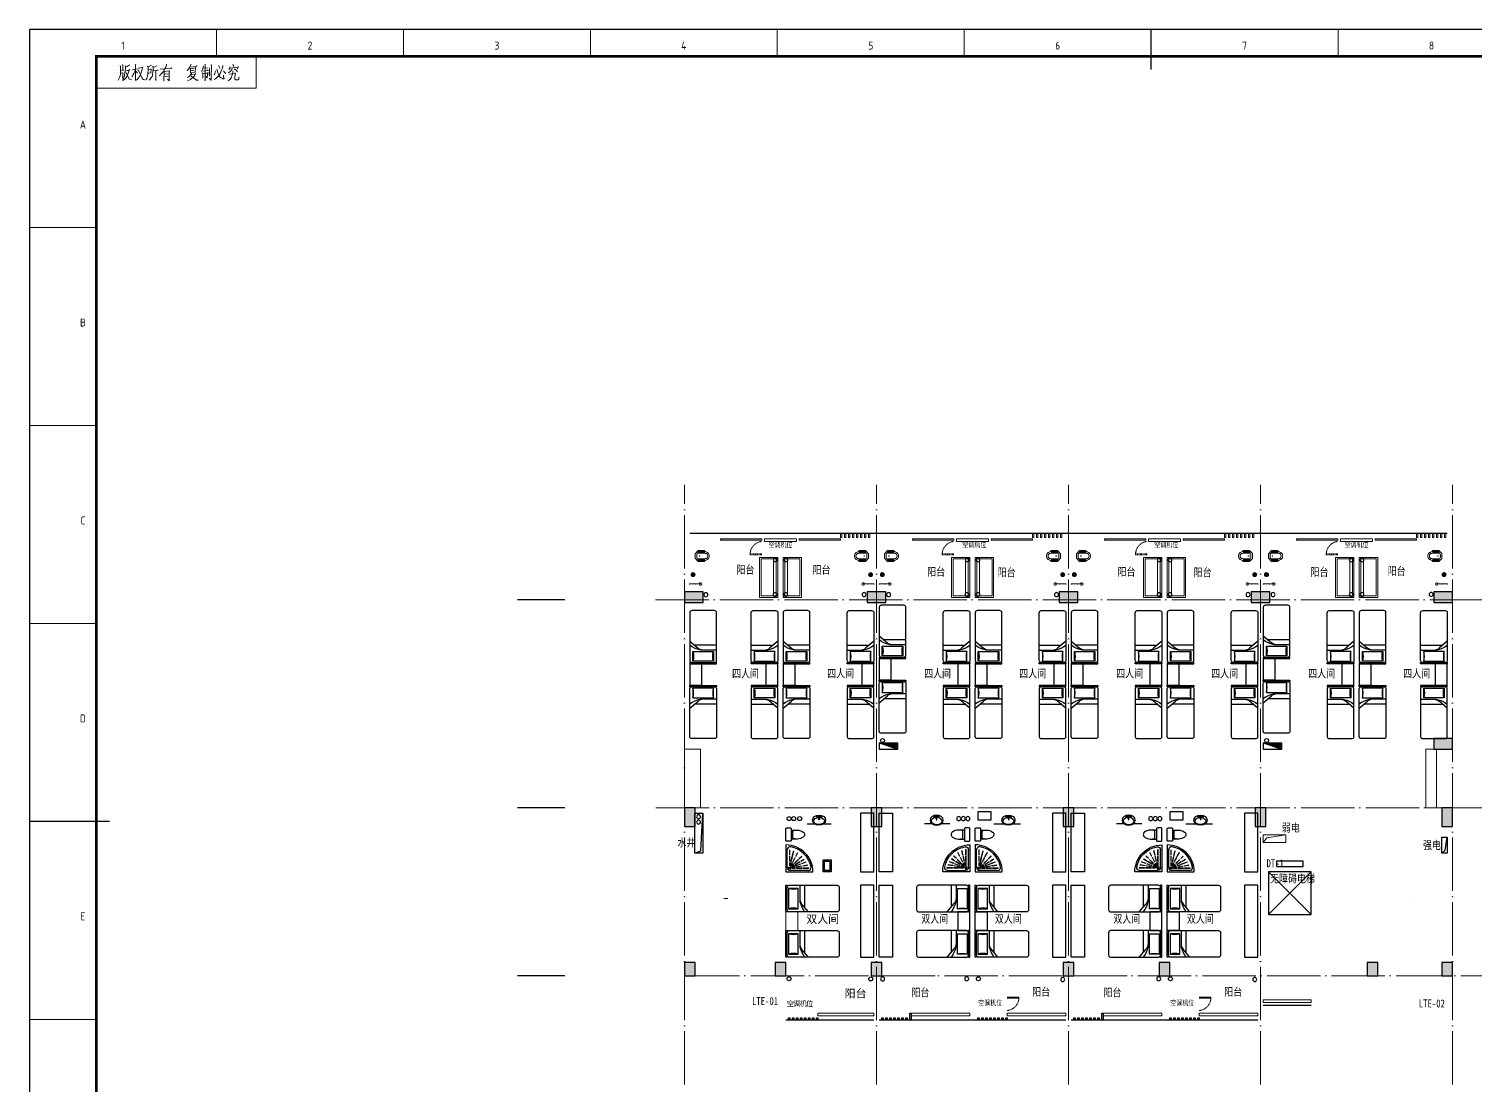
# Model space of a CAD drawing. Extents: x -76183 to 48420, y -19465 to 404409.
# Drawn here: x -75911 to -21691, y 203981 to 243594 of the extents above; entities that cross this region are included whole.
import ezdxf
from ezdxf.enums import TextEntityAlignment as Align

# ---------------------------------------------------------------- set-up
doc = ezdxf.new("R2010")
doc.units = 0
doc.header["$LTSCALE"] = 1000
doc.header["$MEASUREMENT"] = 0
doc.linetypes.add('C-平面$0${ Tapered Dash }', pattern=[10, 4, -1, 1.5, -1, 1.5, -1])
doc.linetypes.add('DOTE', pattern=[2.42, 2, -0.2, 0.02, -0.2])
for name, color, linetype in [('-xhs', 6, 'Continuous'), ('_wlg', 30, 'Continuous'), ('_xlg', 30, 'Continuous'), ('_ylg', 30, 'Continuous'), ('AXIS', 3, 'Continuous'), ('DIM_ELEV', 3, 'Continuous'), ('EVTR', 2, 'Continuous'), ('Facade1', 251, 'Continuous'), ('Facade2', 2, 'Continuous'), ('fur', 253, 'Continuous'), ('lunkuo', 6, 'Continuous'), ('PJ', 3, 'Continuous'), ('洁具', 253, 'Continuous'), ('砼柱', 2, 'Continuous')]:
    doc.layers.add(name, color=color, linetype=linetype)
for name, color, linetype, lineweight in [('ACS_PFG_F2', 30, 'Continuous', 50), ('COLUMN', 6, 'Continuous', 13), ('dote', 16, 'DOTE', 0), ('LVTRY', 8, 'Continuous', 5), ('PUB_DIM', 3, 'Continuous', 13), ('PUB_TEXT', 7, 'Continuous', 13), ('STAIR', 2, 'Continuous', 13), ('WALL', 254, 'Continuous', 13)]:
    doc.layers.add(name, color=color, linetype=linetype, lineweight=lineweight)
doc.layers.add('打印层', color=7, linetype='Continuous', plot=False)
doc.styles.add('_宋体', font='', dxfattribs={"width": 0.8})
doc.styles.add('HZ1', font='', dxfattribs={"width": 0.8})
doc.styles.get("Standard").update_dxf_attribs({"font": 'gbenor.shx', "bigfont": 'gbcbig.shx'})
doc.styles.add('宋体', font='')
doc.styles.get('_宋体').set_extended_font_data('NSimSun')
doc.styles.get('HZ1').set_extended_font_data('SimSun')
doc.styles.get('宋体').set_extended_font_data('SimSun')

# ---------------------------------------------------------------- blocks, each defined once
blk = doc.blocks.new('4#轴网')
at = {"layer": 'AXIS'}
for p, q in [((861462, -186736), (859694, -186736)), ((898726, -186736), (901205, -186736)), ((861462, -194536), (859694, -194536)), ((898726, -194536), (901205, -194536)), ((861462, -200836), (859694, -200836)), ((898726, -200836), (901205, -200836))]:
    blk.add_line(p, q, dxfattribs=at)
at = {"layer": 'dote'}
for p, q in [((865954, -204910), (865954, -182420)), ((873154, -204910), (873154, -182420)), ((880354, -204910), (880354, -182420)), ((887554, -204910), (887554, -182420)), ((894754, -204910), (894754, -182420)), ((864864, -186736), (899456, -186736)), ((864876, -194536), (899468, -194536)), ((866017, -200836), (900609, -200836))]:
    blk.add_line(p, q, dxfattribs=at)
blk = doc.blocks.new('GEDI_WK_A1')
at = {"color": 3}
for p, q in [((0, 584), (0, 594)), ((70.08, 584), (70.08, 594)), ((140.17, 584), (140.17, 594)), ((210.25, 584), (210.25, 594)), ((280.33, 584), (280.33, 594)), ((350.42, 584), (350.42, 594)), ((420.5, 584), (420.5, 594)), ((490.58, 584), (490.58, 594)), ((85, 572), (85, 584)), ((25, 572), (85, 572)), ((25, 519.75), (0, 519.75)), ((25, 445.5), (0, 445.5)), ((25, 371.25), (0, 371.25)), ((25, 297), (0, 297)), ((25, 222.75), (0, 222.75))]:
    blk.add_line(p, q, dxfattribs=at)
for points, const_width in [([(0, 0), (841, 0), (841, 594), (0, 594)], 0.1), ([(25, 10), (831, 10), (831, 584), (25, 584)], 1)]:
    blk.add_lwpolyline(points, close=True, dxfattribs=dict(at, const_width=const_width))
at = {"color": 3, "const_width": 0.5}
for points in [[(420.5, 579), (420.5, 594)], [(30, 297), (0, 297)]]:
    blk.add_lwpolyline(points, dxfattribs=at)
at = {"color": 3}
for s, p in [('1', (35.04, 588)), ('2', (105.12, 588)), ('3', (175.21, 588)), ('4', (245.29, 588)), ('5', (315.38, 588)), ('6', (385.46, 588)), ('7', (455.54, 588)), ('8', (525.62, 588))]:
    blk.add_text(s, height=3, dxfattribs=at).set_placement(p, align=Align.MIDDLE)
for s, p in [('A', (20, 556.88)), ('B', (20, 482.62)), ('C', (20, 408.38)), ('D', (20, 334.12)), ('E', (20, 259.88))]:
    blk.add_text(s, height=3, dxfattribs=at).set_placement(p, align=Align.CENTER)
blk = doc.blocks.new('GEDI_Copyright_2012')
at = {"color": 7, "lineweight": 0}
for points in [[(8.99, -3.43), (9.11, -3.83), (9.11, -5.03), (9.11, -5.93), (9.03, -6.73), (8.9, -7.33), (8.73, -8.03), (8.48, -8.53), (8.22, -8.93)], [(9.16, -5.48), (10.39, -5.28)], [(10.81, -3.53), (10.9, -4.03), (10.9, -4.68), (10.81, -5.53), (10.73, -6.33), (10.6, -7.03), (10.47, -7.68), (10.3, -8.23), (10.09, -8.72), (9.84, -9.08)], [(9.88, -3.13), (9.96, -3.43), (9.96, -5.33)], [(11.2, -5.43), (12.56, -5.08), (12.47, -4.93), (12.26, -5.58), (12, -6.38), (11.75, -6.98), (11.45, -7.63), (11.03, -8.23), (10.6, -8.68), (10.26, -9.03)], [(12.43, -3.23), (12.34, -3.38), (11.53, -3.88), (10.98, -4.13)], [(14.72, -4.88), (14.42, -5.73), (14.08, -6.43), (13.74, -7.13), (13.45, -7.63), (13.36, -7.78)], [(13.62, -5.08), (15.4, -4.68)], [(14.64, -3.13), (14.81, -3.38), (14.76, -3.33), (14.72, -9.13), (14.68, -8.72), (14.72, -8.13)], [(15.7, -4.48), (17.52, -4.18), (17.44, -4.03), (17.27, -4.68), (17.1, -5.43), (16.93, -5.93), (16.76, -6.43), (16.55, -6.93), (16.21, -7.48), (15.91, -7.98), (15.61, -8.43), (15.32, -8.72), (15.02, -8.98)], [(15.61, -5.23), (15.87, -5.28), (17.44, -8.72), (18.2, -8.83), (17.44, -8.63), (17.14, -8.08)], [(20.67, -3.38), (20.5, -3.48), (19.35, -4.13), (19.27, -3.73), (19.4, -4.13), (19.4, -5.43), (19.35, -6.23), (19.31, -6.78), (19.22, -7.33), (19.1, -7.83), (18.93, -8.33), (18.72, -8.68), (18.54, -8.98)], [(19.48, -6.38), (19.56, -6.33), (20.54, -6.18), (20.41, -6.23), (20.54, -4.68), (20.63, -4.88), (19.44, -5.13)], [(22.67, -3.58), (21.99, -3.98), (21.35, -4.13), (21.26, -3.73), (21.35, -4.33), (21.31, -4.93), (21.26, -5.58), (21.22, -6.13), (21.13, -6.63), (21.05, -7.18), (20.92, -7.58), (20.71, -7.88), (20.5, -8.23), (20.28, -8.53), (20.07, -8.78), (19.86, -8.98)], [(21.31, -5.53), (23.22, -5.23), (23.09, -5.18), (22.88, -5.28)], [(26.28, -2.98), (26.28, -3.23), (26.02, -4.08), (25.76, -4.68), (25.51, -5.08), (25.04, -5.83), (24.36, -6.63), (23.9, -7.13), (23.6, -7.38)], [(23.98, -4.83), (28.4, -4.43), (28.14, -4.33)], [(28.14, -4.33), (27.8, -4.48)], [(35.45, -3.03), (35.49, -3.23), (34.98, -4.18), (34.52, -4.83), (34.26, -5.23), (34.05, -5.53)], [(35.11, -4.08), (36.34, -3.93), (37.87, -3.68), (37.75, -3.63), (37.49, -3.73)], [(35.24, -4.43), (35.28, -4.73), (35.32, -5.58), (35.32, -6.38), (35.28, -6.23), (37.19, -5.93), (37.07, -5.93), (37.15, -4.23), (37.28, -4.38), (35.28, -4.68)], [(36.64, -5.28), (35.36, -5.48)], [(39.27, -5.63), (42.08, -5.33), (42.03, -5.33), (41.87, -5.28), (41.65, -5.38)], [(40.12, -3.58), (40.16, -3.88), (39.83, -4.93), (39.66, -5.23)], [(40.12, -4.48), (41.74, -4.33)], [(40.8, -3.03), (40.84, -3.28), (40.8, -9.23), (40.72, -8.88), (40.8, -8.53)], [(42.33, -4.33), (42.42, -4.58), (42.42, -7.33), (42.33, -6.83), (42.37, -6.53)], [(43.1, -3.13), (43.18, -3.43), (43.14, -8.23), (43.14, -8.53), (43.1, -8.78), (43.05, -8.88), (42.97, -8.98), (42.37, -8.23), (43.05, -8.88)], [(47.43, -3.48), (47.39, -4.03), (47.17, -4.73), (47, -5.28), (46.71, -5.88), (46.45, -6.48), (46.2, -6.88), (45.86, -7.38), (45.47, -7.78), (45.09, -8.13), (44.67, -8.48), (44.24, -8.72)], [(45.26, -4.88), (45.43, -5.63), (45.56, -6.18), (45.77, -6.68), (45.99, -7.23), (46.24, -7.63), (46.58, -7.93), (47.05, -8.28), (47.51, -8.43), (47.81, -8.48), (47.94, -8.48), (47.73, -7.78), (47.64, -7.13), (47.81, -8.48)], [(45.82, -3.53), (46.07, -3.93), (46.24, -4.28), (46.32, -4.48), (46.32, -4.63)], [(50.91, -4.68), (50.83, -4.98), (50.44, -5.43), (50.06, -5.83), (49.81, -6.03), (49.55, -6.23)], [(50.06, -3.98), (50.02, -4.33), (49.94, -4.58), (49.85, -4.83), (49.77, -4.98), (49.68, -5.03), (50.02, -4.43), (53.29, -4.13), (53.16, -4.03), (52.78, -4.83)], [(51.21, -3.03), (51.47, -3.58), (51.55, -3.93)], [(51.76, -4.78), (52.27, -5.13), (52.65, -5.43), (52.83, -5.68), (52.91, -5.88)], [(9.11, -6.38), (10.01, -6.28), (9.92, -6.13), (9.92, -8.38), (9.88, -8.08), (9.88, -7.68)], [(11.15, -6.08), (12.34, -8.63), (13.15, -8.68), (12.38, -8.58), (12.17, -8.28)], [(14.72, -5.63), (15.27, -6.03), (15.4, -6.33)], [(22.28, -5.43), (22.28, -9.13), (22.24, -8.88), (22.28, -8.48)], [(25.34, -5.53), (25.43, -5.73), (25.38, -9.03), (25.38, -9.33), (25.34, -9.03), (25.38, -8.68)], [(25.43, -5.73), (27.38, -5.53), (27.38, -5.43), (27.47, -5.53), (27.38, -5.58), (27.38, -9.08), (27.34, -9.28), (26.66, -8.63), (27.34, -9.18)], [(26.96, -6.58), (25.47, -6.73)], [(25.47, -7.68), (26.96, -7.53)], [(35.71, -6.38), (35.71, -6.53), (34.98, -7.43), (34.56, -7.78), (34.26, -8.03)], [(35.62, -6.88), (35.75, -6.98), (37.28, -6.68), (37.23, -6.53), (36.77, -7.33), (36.47, -7.68), (36.17, -7.98), (35.71, -8.38), (35.28, -8.72), (34.81, -8.98), (34.26, -9.23)], [(35.54, -7.38), (35.62, -7.43), (37.57, -8.98), (38.3, -8.93), (37.57, -8.93), (37.32, -8.78)], [(39.87, -6.13), (39.95, -6.68), (39.95, -6.78), (40, -8.28), (39.95, -7.98), (40, -7.73)], [(40, -6.58), (41.95, -6.28), (41.82, -6.13), (41.74, -6.53), (41.69, -7.18), (41.61, -7.63), (41.57, -7.93), (41.44, -8.08), (41.06, -7.58), (41.48, -8.03)], [(44.67, -5.43), (44.63, -5.93), (44.5, -6.48), (44.37, -6.83), (44.24, -7.03)], [(47.64, -5.43), (48.07, -5.93), (48.36, -6.28), (48.49, -6.58)], [(51.21, -5.48), (51.21, -5.83), (51.08, -6.58), (50.95, -7.03), (50.83, -7.43), (50.7, -7.78), (50.53, -8.13), (50.32, -8.43), (50.06, -8.68), (49.77, -8.93), (49.43, -9.18)], [(49.98, -6.68), (52.19, -6.43), (52.06, -6.28), (52.02, -6.58), (51.93, -8.18), (51.97, -8.63), (52.06, -8.78), (52.19, -8.88), (52.4, -8.88), (52.61, -8.88), (53.21, -8.88), (53.42, -8.78), (53.46, -8.72), (53.42, -7.68), (53.42, -8.78)]]:
    blk.add_lwpolyline(points, dxfattribs=at)
blk = doc.blocks.new('4#图框')
at = {"xscale": 100, "yscale": 100, "zscale": 100}
for name, p in [('GEDI_WK_A1', (5514901, -996670)), ('GEDI_Copyright_2012', (5517401, -938270))]:
    blk.add_blockref(name, p, dxfattribs=at)
blk = doc.blocks.new('$plan$00002988')
at = {"layer": '洁具'}
for p, q in [((75, 224), (75, 1164)), ((200, 894), (200, 1160)), ((200, 1160), (207, 1160)), ((200, 894), (207, 894)), ((200, 548), (200, 841)), ((200, 841), (207, 841)), ((207, 894), (207, 1160)), ((207, 548), (207, 841)), ((278, 540), (336, 798)), ((285, 538), (344, 797)), ((344, 797), (336, 798)), ((351, 853), (409, 1103)), ((351, 853), (358, 851)), ((358, 851), (417, 1101)), ((409, 1103), (417, 1101)), ((518, 807), (627, 1010)), ((525, 803), (518, 807)), ((525, 803), (633, 1007)), ((627, 1010), (633, 1007)), ((699, 702), (829, 830)), ((704, 697), (834, 825)), ((834, 825), (829, 830)), ((200, 548), (207, 548)), ((200, 326), (200, 493)), ((200, 493), (207, 493)), ((207, 326), (200, 326)), ((207, 326), (207, 493)), ((1164, 75), (224, 75)), ((228, 323), (266, 486)), ((235, 321), (228, 323)), ((235, 321), (273, 485)), ((257, 313), (336, 461)), ((264, 309), (257, 313)), ((264, 309), (342, 457)), ((273, 485), (266, 486)), ((278, 540), (285, 538)), ((287, 292), (406, 410)), ((293, 287), (287, 292)), ((293, 287), (411, 405)), ((305, 272), (447, 360)), ((309, 265), (305, 272)), ((309, 265), (451, 354)), ((317, 249), (474, 307)), ((319, 242), (317, 249)), ((319, 242), (477, 300)), ((323, 229), (489, 257)), ((325, 221), (323, 229)), ((325, 221), (490, 249)), ((326, 202), (326, 209)), ((326, 209), (494, 209)), ((326, 202), (494, 202)), ((342, 457), (336, 461)), ((361, 509), (487, 749)), ((361, 509), (368, 506)), ((368, 506), (494, 746)), ((411, 405), (406, 410)), ((445, 449), (649, 652)), ((445, 449), (450, 443)), ((451, 354), (447, 360)), ((450, 443), (654, 646)), ((477, 300), (474, 307)), ((494, 746), (487, 749)), ((490, 249), (489, 257)), ((493, 390), (731, 539)), ((493, 390), (497, 383)), ((494, 202), (494, 209)), ((497, 383), (735, 532)), ((526, 325), (785, 430)), ((526, 325), (528, 318)), ((528, 318), (788, 423)), ((543, 266), (825, 318)), ((543, 266), (544, 258)), ((544, 258), (826, 311)), ((549, 209), (851, 209)), ((549, 202), (549, 209)), ((549, 202), (851, 202)), ((654, 646), (649, 652)), ((699, 702), (704, 697)), ((735, 532), (731, 539)), ((775, 567), (947, 674)), ((775, 567), (779, 560)), ((779, 560), (951, 667)), ((788, 423), (785, 430)), ((826, 311), (825, 318)), ((835, 448), (1055, 529)), ((837, 441), (835, 448)), ((837, 441), (1058, 522)), ((851, 202), (851, 209)), ((877, 327), (1129, 368)), ((878, 319), (877, 327)), ((878, 319), (1130, 360)), ((905, 209), (1192, 210)), ((905, 202), (905, 209)), ((905, 202), (1192, 202)), ((951, 667), (947, 674)), ((1058, 522), (1055, 529)), ((1130, 360), (1129, 368)), ((1192, 202), (1192, 210))]:
    blk.add_line(p, q, dxfattribs=at)
blk.add_lwpolyline([(0, 0), (1410, 0, 0.414214), (0, 1410)], format="xyb", close=True, dxfattribs=at)
for radius in [63.5, 41.1]:
    blk.add_circle((202, 202), radius, dxfattribs=at)
for centre, radius, start, end in [((225, 1164), 150, 79.07482, 180), ((0, 0), 1336, 10.92518, 79.07482), ((224, 224), 150, 180, 270), ((1164, 225), 150, 270, 10.92518)]:
    blk.add_arc(centre, radius, start, end, dxfattribs=at)
blk = doc.blocks.new('$plan$00002826')
at = {"layer": '洁具'}
for p, q in [((-260, -140), (-260, 140)), ((-200, 170), (-200, -170))]:
    blk.add_line(p, q, dxfattribs=at)
blk.add_lwpolyline([(-650, 92, 0.537872), (-650, -92, 0.149947), (-430, -170), (-200, -170), (-200, -220, 0.414214), (-170, -250), (-30, -250, 0.414214), (0, -220), (0, 220, 0.414214), (-30, 250), (-170, 250, 0.414214), (-200, 220), (-200, 170), (-430, 170, 0.149947)], format="xyb", close=True, dxfattribs=at)
for centre, start, end in [((-413, -227), 67.4505, 91.4725), ((-413, 227), 268.6339, 292.5495)]:
    blk.add_arc(centre, 398, start, end, dxfattribs=at)
blk = doc.blocks.new('$plan$00003687')
at = {"layer": '洁具'}
for p, q in [((-13, -53, 0), (-112, -53, 0)), ((-67, -99, 0), (-67, -21, 0)), ((-13, -31, 0), (23, -31, 0)), ((-3, -137, 0), (-13, -31, 0)), ((15, -137, 0), (23, -31, 0)), ((23, -53, 0), (122, -53, 0)), ((77, -99, 0), (77, -21, 0))]:
    blk.add_line(p, q, dxfattribs=at)
for centre, radius in [((-66, -53, 0), 24.8), ((-66, -53, 0), 17.7), ((4, -172, 0), 9.97), ((75, -53, 0), 24.8), ((75, -53, 0), 17.7)]:
    blk.add_circle(centre, radius, dxfattribs=at)
blk.add_arc((6, -137, 0), 9.13, 180.0317, 0.0317, dxfattribs=at)
blk.add_ellipse((0, -190, 0), major_axis=(-246, 0), ratio=0.770613, dxfattribs=at)
at = {"layer": '洁具', "extrusion": (0, 0, -1)}
blk.add_ellipse((1, -221, 0), major_axis=(-201, 0), ratio=0.661202, start_param=1.65994, end_param=7.812815, dxfattribs=at)
blk = doc.blocks.new('$plan$00002358')
at = {"layer": 'fur'}
for p, q in [((78, -52), (922, -52)), ((117, -104), (117, -467)), ((883, -104), (117, -104)), ((117, -467), (883, -467)), ((1000, -519), (449, -519)), ((883, -467), (883, -104)), ((0, -853), (310, -593)), ((1000, -701), (182, -701))]:
    blk.add_line(p, q, dxfattribs=at)
blk.add_lwpolyline([(78, -52), (0, -52), (0, 0), (1000, 0), (1000, -52), (922, -52, -0.414214), (1000, -130), (1000, -1922, -0.414214), (922, -2000), (78, -2000, -0.414214), (0, -1922), (0, -130, -0.414214)], format="xyb", close=True, dxfattribs=at)
for centre, radius, start, end in [((622, -1556), 1057, 103.3928, 126.0202), ((-506, -286), 649, 343.7398, 16.2602), ((511, -831), 312, 90, 130.1059), ((449, -831), 312, 90, 103.3928), ((1506, -286), 649, 163.7398, 196.2602)]:
    blk.add_arc(centre, radius, start, end, dxfattribs=at)
blk = doc.blocks.new('YLG')
at = {"layer": '_ylg'}
blk.add_circle((0, 0), 75, dxfattribs=at)
blk = doc.blocks.new('wlg')
at = {"layer": '_wlg'}
blk.add_circle((0, 0), 75, dxfattribs=at)
blk = doc.blocks.new('双床两间单数层')
at = {"linetype": 'C-平面$0${ Tapered Dash }', "ltscale": 0.02}
for p, q in [((1049195, 300397), (1049633, 300397)), ((1049633, 300372), (1049633, 300397)), ((1049195, 300372), (1049633, 300372))]:
    blk.add_line(p, q, dxfattribs=at)
for points in [[(1047795, 303598), (1047345, 303598), (1047345, 302898), (1047795, 302898)], [(1047995, 303598), (1048445, 303598), (1048445, 302898), (1047995, 302898)]]:
    blk.add_lwpolyline(points, close=True)
at = {"linetype": 'C-平面$0${ Tapered Dash }', "lineweight": 13, "ltscale": 0.02}
blk.add_arc((1049145, 300384), 488, 275.8868, 358.5307, dxfattribs=at)
at = {"layer": 'ACS_PFG_F2', "lineweight": -3}
blk.add_lwpolyline([(1048095, 307048), (1048595, 307048), (1048595, 307348), (1048095, 307348)], close=True, dxfattribs=at)
at = {"layer": 'Facade2'}
for points in [[(1044545, 299547), (1044495, 299547), (1044495, 299627), (1044545, 299627)], [(1044695, 299547), (1044645, 299547), (1044645, 299627), (1044695, 299627)], [(1044845, 299547), (1044795, 299547), (1044795, 299627), (1044845, 299627)], [(1044995, 299547), (1044945, 299547), (1044945, 299627), (1044995, 299627)], [(1045145, 299547), (1045095, 299547), (1045095, 299627), (1045145, 299627)], [(1045295, 299547), (1045245, 299547), (1045245, 299627), (1045295, 299627)], [(1045445, 299547), (1045395, 299547), (1045395, 299627), (1045445, 299627)], [(1045595, 299547), (1045545, 299547), (1045545, 299797), (1045595, 299797)], [(1048145, 299547), (1048095, 299547), (1048095, 299627), (1048145, 299627)], [(1048295, 299547), (1048245, 299547), (1048245, 299627), (1048295, 299627)], [(1048445, 299547), (1048395, 299547), (1048395, 299627), (1048445, 299627)], [(1048595, 299547), (1048545, 299547), (1048545, 299627), (1048595, 299627)], [(1048745, 299547), (1048695, 299547), (1048695, 299627), (1048745, 299627)], [(1048895, 299547), (1048845, 299547), (1048845, 299627), (1048895, 299627)], [(1049045, 299547), (1048995, 299547), (1048995, 299627), (1049045, 299627)], [(1049195, 299547), (1049145, 299547), (1049145, 299627), (1049195, 299627)]]:
    blk.add_lwpolyline(points, close=True, dxfattribs=at)
at = {"layer": 'lunkuo'}
for p, q in [((1044395, 299547), (1047795, 299547)), ((1047795, 299547), (1051395, 299547))]:
    blk.add_line(p, q, dxfattribs=at)
at = {"layer": 'STAIR'}
blk.add_line((1046495, 301198), (1044695, 301198), dxfattribs=at)
for points in [[(1047795, 299797), (1045595, 299797), (1045595, 299697), (1047795, 299697)], [(1051395, 299797), (1049195, 299797), (1049195, 299697), (1051395, 299697)]]:
    blk.add_lwpolyline(points, close=True, dxfattribs=at)
at = {"layer": '洁具'}
for p, q in [((1046386, 306898), (1046095, 306898)), ((1047045, 306898), (1046714, 306898)), ((1048695, 306898), (1049076, 306898)), ((1049404, 306898), (1049695, 306898))]:
    blk.add_line(p, q, dxfattribs=at)
for points in [[(1044395, 305098), (1044395, 307298), (1044895, 307298), (1044895, 305098)], [(1051395, 305098), (1051395, 307298), (1050895, 307298), (1050895, 305098)], [(1044395, 301898), (1044395, 304598), (1044895, 304598), (1044895, 301898)], [(1051395, 301898), (1051395, 304598), (1050895, 304598), (1050895, 301898)]]:
    blk.add_lwpolyline(points, close=True, dxfattribs=at)
at = {"layer": '_wlg', "extrusion": (0, 0, -1), "zscale": -1, "rotation": 180}
for p in [(-1047375, 307097), (-1047548, 307097), (-1047721, 307097)]:
    blk.add_blockref('wlg', p, dxfattribs=at)
at = {"layer": '_ylg', "extrusion": (0, 0, -1), "zscale": -1, "rotation": 180}
for p in [(-1044523, 301084), (-1047675, 301091), (-1051277, 301063)]:
    blk.add_blockref('YLG', p, dxfattribs=at)
at = {"layer": '_ylg', "rotation": 180}
blk.add_blockref('YLG', (1048115, 301091), dxfattribs=at)
at = {"layer": '洁具', "extrusion": (0, 0, -1), "zscale": -1}
for name, p in [('$plan$00003687', (-1046550, 307228, 0)), ('$plan$00002826', (-1047995, 306498))]:
    blk.add_blockref(name, p, dxfattribs=at)
at = {"layer": '洁具'}
for name, p in [('$plan$00003687', (1049240, 307228, 0)), ('$plan$00002826', (1047795, 306498))]:
    blk.add_blockref(name, p, dxfattribs=at)
at = {"layer": '洁具', "extrusion": (0, 0, -1), "xscale": 0.7200000000000001, "yscale": 0.7200000000000001, "zscale": -0.7200000000000001}
blk.add_blockref('$plan$00002988', (-1047795, 305098), dxfattribs=at)
at = {"layer": '洁具', "xscale": 0.7200000000000001, "yscale": 0.7200000000000001, "zscale": 0.7200000000000001}
blk.add_blockref('$plan$00002988', (1047995, 305098), dxfattribs=at)
at = {"layer": '洁具', "extrusion": (0, 0, -1), "zscale": -1, "rotation": 90}
for p in [(-1047795, 303598), (-1047795, 301898)]:
    blk.add_blockref('$plan$00002358', p, dxfattribs=at)
at = {"layer": '洁具', "rotation": 90}
for p in [(1047995, 303598), (1047995, 301898)]:
    blk.add_blockref('$plan$00002358', p, dxfattribs=at)
at = {"attachment_point": 1, "style": '_宋体'}
for s, insert, char_height in [('双人间', (1045973, 303487), 300), ('双人间', (1048731, 303487), 300), ('阳台', (1045606, 300727), 300), ('阳台', (1050132, 300750), 300), ('空调机位', (1048108, 300289), 200)]:
    blk.add_mtext_dynamic_manual_height_columns(s, width=1013.87, gutter_width=1750, heights=[0], dxfattribs=dict(at, insert=insert, char_height=char_height))
blk = doc.blocks.new('单间单数层')
blk.add_lwpolyline([(690412, 166308), (690862, 166308), (690862, 165608), (690412, 165608)], close=True)
at = {"layer": 'ACS_PFG_F2', "lineweight": -3}
for points in [[(691812, 167808), (691812, 168258), (692112, 168258), (692112, 167808)], [(691862, 167858), (691862, 168208), (692062, 168208), (692062, 167858)]]:
    blk.add_lwpolyline(points, close=True, dxfattribs=at)
at = {"layer": 'Facade2'}
for points in [[(690562, 162258), (690512, 162258), (690512, 162338), (690562, 162338)], [(690712, 162258), (690662, 162258), (690662, 162338), (690712, 162338)], [(690862, 162258), (690812, 162258), (690812, 162338), (690862, 162338)], [(691012, 162258), (690962, 162258), (690962, 162338), (691012, 162338)], [(691162, 162258), (691112, 162258), (691112, 162338), (691162, 162338)], [(691312, 162258), (691262, 162258), (691262, 162338), (691312, 162338)], [(691462, 162258), (691412, 162258), (691412, 162338), (691462, 162338)], [(691612, 162258), (691562, 162258), (691562, 162338), (691612, 162338)]]:
    blk.add_lwpolyline(points, close=True, dxfattribs=at)
at = {"layer": 'lunkuo'}
blk.add_line((690412, 162258), (693712, 162258), dxfattribs=at)
at = {"layer": 'STAIR'}
blk.add_line((691612, 163908), (693412, 163908), dxfattribs=at)
blk.add_lwpolyline([(693712, 162508), (691612, 162508), (691612, 162408), (693712, 162408)], close=True, dxfattribs=at)
at = {"layer": '洁具'}
for p, q in [((691212, 169608), (691493, 169608)), ((691821, 169608), (692112, 169608))]:
    blk.add_line(p, q, dxfattribs=at)
for points in [[(693712, 167808), (693712, 170008), (693212, 170008), (693212, 167808)], [(693712, 164608), (693712, 167308), (693212, 167308), (693212, 164608)]]:
    blk.add_lwpolyline(points, close=True, dxfattribs=at)
at = {"layer": '_wlg', "rotation": 180}
for p in [(690536, 169808), (690709, 169808), (690932, 169808)]:
    blk.add_blockref('wlg', p, dxfattribs=at)
at = {"layer": '_ylg', "rotation": 180}
for p in [(690532, 163802), (693596, 163794)]:
    blk.add_blockref('YLG', p, dxfattribs=at)
at = {"layer": '洁具'}
blk.add_blockref('$plan$00003687', (691657, 169939, 0), dxfattribs=at)
at = {"layer": '洁具', "xscale": -1}
blk.add_blockref('$plan$00002826', (690412, 169208), dxfattribs=at)
at = {"layer": '洁具', "xscale": 0.7200000000000001, "yscale": 0.7200000000000001, "zscale": 0.7200000000000001}
blk.add_blockref('$plan$00002988', (690412, 167808), dxfattribs=at)
at = {"layer": '洁具', "rotation": 90}
for p in [(690412, 166308), (690412, 164608)]:
    blk.add_blockref('$plan$00002358', p, dxfattribs=at)
at = {"layer": 'WALL', "attachment_point": 1, "style": '宋体'}
for s, width, insert, char_height in [('双人间', 1377.9, (691178, 166188), 300), ('阳台', 1377.9, (692619, 163400), 300), ('\\pt800;{\\T0.8;空调机位}', 1300.94, (690452, 162971), 200)]:
    blk.add_mtext_dynamic_manual_height_columns(s, width=width, gutter_width=1750, heights=[0], dxfattribs=dict(at, insert=insert, char_height=char_height))
blk = doc.blocks.new('11')
at = {"layer": 'LVTRY'}
for p, q in [((151097, 326751), (151097, 328251)), ((151787, 328251), (151097, 328251)), ((151157, 326811), (151157, 328191)), ((151727, 328191), (151157, 328191)), ((151627, 326811), (151627, 328191)), ((151727, 326811), (151727, 328191)), ((151787, 328251), (151787, 326751)), ((151787, 326751), (151097, 326751)), ((151727, 326811), (151157, 326811))]:
    blk.add_line(p, q, dxfattribs=at)
blk = doc.blocks.new('$lvtry$00000204')
at = {"color": 0}
for p, q in [((-109, -134, 0), (-210, -128, 0)), ((-107, -166, 0), (-210, -166, 0)), ((-106, -197, 0), (-210, -197, 0)), ((-104, -227, 0), (-210, -227, 0)), ((-103, -258, 0), (-210, -258, 0)), ((-101, -289, 0), (-210, -289, 0)), ((-100, -320, 0), (-210, -320, 0)), ((-191, -354, 0), (-99, -345, 0)), ((-106, -103, 0), (-182, -88, 0)), ((-109, -124, 0), (-97, -382, 0)), ((48, -60, 0), (-48, -60, 0)), ((-4, -470, 0), (4, -470, 0)), ((97, -382, 0), (109, -124, 0)), ((191, -354, 0), (99, -345, 0)), ((100, -320, 0), (210, -320, 0)), ((101, -289, 0), (210, -289, 0)), ((103, -258, 0), (210, -258, 0)), ((104, -227, 0), (210, -227, 0)), ((106, -103, 0), (182, -88, 0)), ((106, -197, 0), (210, -197, 0)), ((107, -166, 0), (210, -166, 0)), ((109, -134, 0), (210, -128, 0))]:
    blk.add_line(p, q, dxfattribs=at)
at = {"color": 0, "elevation": 0}
blk.add_lwpolyline([(184, -360, -0.046574), (191, -354, 0.248797), (210, -318), (210, -128, 0.218491), (198, -101), (90, -9, 0.179479), (67, 0), (-67, 0, 0.179479), (-90, -9), (-198, -101, 0.218491), (-210, -128), (-210, -318, 0.248797), (-191, -354, -0.046574), (-184, -360, -0.139709), (-135, -448, 0.12003), (-120, -477, 0.218108), (-4, -530), (4, -530, 0.218108), (120, -477, 0.12003), (135, -448, -0.139709)], format="xyb", close=True, dxfattribs=at)
at = {"color": 0, "const_width": 3, "elevation": 0}
blk.add_lwpolyline([(49, -153, 1), (-49, -153, 1)], format="xyb", close=True, dxfattribs=at)
at = {"color": 0}
for centre, radius, start, end in [((-48, -121, 0), 61, 90, 182.693), ((-4, -377, 0), 92.8, 182.693, 270), ((4, -377, 0), 92.8, 270, 357.307), ((48, -121, 0), 61, 357.307, 90)]:
    blk.add_arc(centre, radius, start, end, dxfattribs=at)
for p in [(0, 0), (0, -153, 0)]:
    blk.add_point(p, dxfattribs=at)
blk = doc.blocks.new('$lvtry$00000171')
for p, q in [((-74, 11), (-11, 74)), ((-70, -27), (27, 70)), ((-53, -53), (53, 53)), ((-27, -70), (70, 27)), ((11, -74), (74, -11))]:
    blk.add_line(p, q)
blk.add_circle((0, 0), 75)
blk.add_point((0, 0))
blk = doc.blocks.new('$lvtry$00000168')
at = {"color": 0}
blk.add_line((0, 0), (0, -395), dxfattribs=at)
blk.add_arc((0, -395), 50, 121.0332, 58.9668, dxfattribs=at)
for p in [(0, 0), (0, -223)]:
    blk.add_point(p, dxfattribs=at)
blk = doc.blocks.new('4#三四层柱子')
at = {"layer": '砼柱'}
h = blk.add_hatch(color=0, dxfattribs=at)
h.dxf.hatch_style = 1
h.paths.add_polyline_path([(26142, 83617), (25742, 83617), (25742, 83117), (26142, 83117)])
h.paths.add_polyline_path([(3942, 83617), (3542, 83617), (3542, 83117), (3942, 83117)])
h.paths.add_polyline_path([(28242, 97517), (28242, 97117), (28942, 97117), (28942, 97517)])
h.paths.add_polyline_path([(21392, 97517), (21392, 97117), (22092, 97117), (22092, 97517)])
h.paths.add_polyline_path([(14192, 97517), (14192, 97117), (14892, 97117), (14892, 97517)])
h.paths.add_polyline_path([(6992, 97517), (6992, 97117), (7692, 97117), (7692, 97517)])
h.paths.add_polyline_path([(142, 97517), (142, 97117), (842, 97117), (842, 97517)])
h.paths.add_polyline_path([(28942, 83617), (28542, 83617), (28542, 83117), (28942, 83117)])
h.paths.add_polyline_path([(18342, 83617), (17942, 83617), (17942, 83117), (18342, 83117)])
h.paths.add_polyline_path([(14742, 83617), (14342, 83617), (14342, 83117), (14742, 83117)])
h.paths.add_polyline_path([(7542, 83617), (7142, 83617), (7142, 83117), (7542, 83117)])
h.paths.add_polyline_path([(542, 83617), (142, 83617), (142, 83117), (542, 83117)])
h.paths.add_polyline_path([(28942, 89417), (28542, 89417), (28542, 88717), (28942, 88717)])
h.paths.add_polyline_path([(21942, 89417), (21542, 89417), (21542, 88717), (21942, 88717)])
h.paths.add_polyline_path([(14742, 89417), (14342, 89417), (14342, 88717), (14742, 88717)])
h.paths.add_polyline_path([(7542, 89417), (7142, 89417), (7142, 88717), (7542, 88717)])
h.paths.add_polyline_path([(542, 89417), (142, 89417), (142, 88717), (542, 88717)])
h = blk.add_hatch(color=0, dxfattribs=at)
h.dxf.hatch_style = 1
h.paths.add_polyline_path([(142, 91617), (842, 91617)])
h.paths.add_polyline_path([(28242, 92017), (28242, 91617), (28942, 91617), (28942, 92017)])
for points in [[(142, 97517), (142, 97117), (842, 97117), (842, 97517)], [(6992, 97517), (6992, 97117), (7692, 97117), (7692, 97517)], [(14192, 97517), (14192, 97117), (14892, 97117), (14892, 97517)], [(21392, 97517), (21392, 97117), (22092, 97117), (22092, 97517)], [(28242, 97517), (28242, 97117), (28942, 97117), (28942, 97517)], [(28242, 92017), (28242, 91617), (28942, 91617), (28942, 92017)], [(542, 89417), (142, 89417), (142, 88717), (542, 88717)], [(7542, 89417), (7142, 89417), (7142, 88717), (7542, 88717)], [(14742, 89417), (14342, 89417), (14342, 88717), (14742, 88717)], [(21942, 89417), (21542, 89417), (21542, 88717), (21942, 88717)], [(28942, 89417), (28542, 89417), (28542, 88717), (28942, 88717)], [(542, 83617), (142, 83617), (142, 83117), (542, 83117)], [(3942, 83617), (3542, 83617), (3542, 83117), (3942, 83117)], [(7542, 83617), (7142, 83617), (7142, 83117), (7542, 83117)], [(14742, 83617), (14342, 83617), (14342, 83117), (14742, 83117)], [(18342, 83617), (17942, 83617), (17942, 83117), (18342, 83117)], [(26142, 83617), (25742, 83617), (25742, 83117), (26142, 83117)], [(28942, 83617), (28542, 83617), (28542, 83117), (28942, 83117)]]:
    blk.add_lwpolyline(points, close=True, dxfattribs=at)
blk = doc.blocks.new('消火栓')
at = {"layer": '-xhs'}
h = blk.add_hatch(dxfattribs=at)
h.set_pattern_fill('ANSI31', color=256, scale=100, angle=360, style=0)
h.set_pattern_definition([(45, (-2316656.091, 30690.935), (-8.838834765, 8.838834765), [])])
h.paths.add_polyline_path([(693, -238), (693, 2), (-7, 2)])
for p, q in [((-7, 2), (693, -238)), ((-7, 2), (-7, -238)), ((-7, 2), (693, 2)), ((693, -238), (693, 2)), ((-7, -238), (693, -238))]:
    blk.add_line(p, q, dxfattribs=at)
blk = doc.blocks.new('电洞－4#后勤宿舍')
at = {"layer": 'DIM_ELEV'}
for p, q in [((-22808, 212798), (-22732, 213275)), ((-22932, 212675), (-22808, 212798))]:
    blk.add_line(p, q, dxfattribs=at)
blk.add_lwpolyline([(-22932, 213275), (-22732, 213275), (-22732, 212675), (-22932, 212675)], close=True, dxfattribs=at)

msp = doc.modelspace()

# ---------------------------------------------------------------- linework, layer by layer
at = {"linetype": 'C-平面$0${ Tapered Dash }', "ltscale": 0.02, "extrusion": (0, 0, -1)}
for p, q in [((-48432, 223900), (-48870, 223900)), ((-48432, 223875), (-48870, 223875)), ((-41232, 223900), (-41670, 223900)), ((-41232, 223875), (-41670, 223875)), ((-33982, 223900), (-34420, 223900)), ((-33982, 223875), (-34420, 223875)), ((-26832, 223900), (-27270, 223900)), ((-26832, 223875), (-27270, 223875))]:
    msp.add_line(p, q, dxfattribs=at)
at = {"extrusion": (0, 0, -1)}
for p, q in [((-48870, 223900), (-48870, 223875)), ((-41670, 223900), (-41670, 223875)), ((-34420, 223900), (-34420, 223875)), ((-27270, 223900), (-27270, 223875))]:
    msp.add_line(p, q, dxfattribs=at)
at = {"linetype": 'C-平面$0${ Tapered Dash }', "ltscale": 0.02}
for p, q in [((-32032, 207275), (-31595, 207275)), ((-32032, 207250), (-31595, 207250)), ((-31595, 207250), (-31595, 207275))]:
    msp.add_line(p, q, dxfattribs=at)
for points in [[(-50682, 219775), (-51132, 219775), (-51132, 218975), (-50682, 218975)], [(-47832, 219775), (-48282, 219775), (-48282, 218975), (-47832, 218975)], [(-47182, 219775), (-47632, 219775), (-47632, 218975), (-47182, 218975)], [(-44232, 219775), (-44682, 219775), (-44682, 218975), (-44232, 218975)], [(-43582, 219975), (-44032, 219975), (-44032, 219175), (-43582, 219175)], [(-40632, 219775), (-41082, 219775), (-41082, 218975), (-40632, 218975)], [(-39982, 219775), (-40432, 219775), (-40432, 218975), (-39982, 218975)], [(-37032, 219775), (-37482, 219775), (-37482, 218975), (-37032, 218975)], [(-36382, 219775), (-36832, 219775), (-36832, 218975), (-36382, 218975)], [(-33432, 219775), (-33882, 219775), (-33882, 218975), (-33432, 218975)], [(-32782, 219775), (-33232, 219775), (-33232, 218975), (-32782, 218975)], [(-29832, 219775), (-30282, 219775), (-30282, 218975), (-29832, 218975)], [(-29182, 219975), (-29632, 219975), (-29632, 219175), (-29182, 219175)], [(-26232, 219775), (-26682, 219775), (-26682, 218975), (-26232, 218975)], [(-25582, 219775), (-26032, 219775), (-26032, 218975), (-25582, 218975)], [(-22732, 219775), (-23182, 219775), (-23182, 218975), (-22732, 218975)], [(-33432, 210475), (-33882, 210475), (-33882, 209775), (-33432, 209775)], [(-33232, 210475), (-32782, 210475), (-32782, 209775), (-33232, 209775)]]:
    msp.add_lwpolyline(points, close=True)
at = {"linetype": 'C-平面$0${ Tapered Dash }', "lineweight": 13, "ltscale": 0.02, "extrusion": (0, 0, -1)}
for centre in [(48382, 223887), (41182, 223887), (33932, 223887), (26782, 223887)]:
    msp.add_arc(centre, 488, 1.4693, 84.1132, dxfattribs=at)
at = {"linetype": 'C-平面$0${ Tapered Dash }', "lineweight": 13, "ltscale": 0.02}
msp.add_arc((-32082, 207262), 488, 275.8868, 358.5307, dxfattribs=at)
at = {"layer": '_xlg'}
for centre in [(-43906, 216904), (-29507, 216904)]:
    msp.add_circle(centre, 75, dxfattribs=at)
at = {"layer": 'ACS_PFG_F2', "lineweight": -3}
msp.add_lwpolyline([(-33132, 213925), (-32632, 213925), (-32632, 214225), (-33132, 214225)], close=True, dxfattribs=at)
at = {"layer": 'DIM_ELEV'}
msp.add_lwpolyline([(-50638, 212675), (-50938, 212675), (-50938, 214175), (-50638, 214175)], close=True, dxfattribs=at)
msp.add_lwpolyline([(-50938, 212675), (-50725, 212772), (-50638, 214175)], dxfattribs=at)
at = {"layer": 'EVTR'}
for p, q in [((-29132, 212375), (-29132, 212175)), ((-28132, 212375), (-29132, 212375)), ((-29132, 212175), (-28132, 212175)), ((-28132, 212175), (-28132, 212375)), ((-29432, 211975), (-29432, 210375)), ((-27832, 211975), (-29432, 211975)), ((-29432, 211975), (-27832, 210375)), ((-29432, 210375), (-27832, 211975)), ((-27832, 210375), (-27832, 211975)), ((-29432, 210375), (-27832, 210375))]:
    msp.add_line(p, q, dxfattribs=at)
at = {"layer": 'Facade2'}
for points in [[(-35632, 206425), (-35682, 206425), (-35682, 206675), (-35632, 206675)], [(-36682, 206425), (-36732, 206425), (-36732, 206505), (-36682, 206505)], [(-36532, 206425), (-36582, 206425), (-36582, 206505), (-36532, 206505)], [(-36382, 206425), (-36432, 206425), (-36432, 206505), (-36382, 206505)], [(-36232, 206425), (-36282, 206425), (-36282, 206505), (-36232, 206505)], [(-36082, 206425), (-36132, 206425), (-36132, 206505), (-36082, 206505)], [(-35932, 206425), (-35982, 206425), (-35982, 206505), (-35932, 206505)], [(-35782, 206425), (-35832, 206425), (-35832, 206505), (-35782, 206505)], [(-33082, 206425), (-33132, 206425), (-33132, 206505), (-33082, 206505)], [(-32932, 206425), (-32982, 206425), (-32982, 206505), (-32932, 206505)], [(-32782, 206425), (-32832, 206425), (-32832, 206505), (-32782, 206505)], [(-32632, 206425), (-32682, 206425), (-32682, 206505), (-32632, 206505)], [(-32482, 206425), (-32532, 206425), (-32532, 206505), (-32482, 206505)], [(-32332, 206425), (-32382, 206425), (-32382, 206505), (-32332, 206505)], [(-32182, 206425), (-32232, 206425), (-32232, 206505), (-32182, 206505)], [(-32032, 206425), (-32082, 206425), (-32082, 206505), (-32032, 206505)]]:
    msp.add_lwpolyline(points, close=True, dxfattribs=at)
at = {"layer": 'lunkuo'}
for p, q in [((-22732, 224675), (-51132, 224675)), ((-36832, 206425), (-33432, 206425)), ((-33432, 206425), (-29832, 206425))]:
    msp.add_line(p, q, dxfattribs=at)
msp.add_lwpolyline([(-29632, 206975), (-27832, 206975)], dxfattribs=at)
at = {"layer": 'PUB_DIM'}
msp.add_lwpolyline([(-29632, 213075), (-28781, 213075), (-28781, 213368), (-29632, 213368)], close=True, dxfattribs=at)
msp.add_lwpolyline([(-29632, 213075), (-29499, 213256), (-28781, 213368)], dxfattribs=at)
at = {"layer": 'STAIR'}
for p, q in [((-49707, 210975), (-49857, 210975)), ((-24132, 210975), (-24132, 210975)), ((-34732, 208075), (-36532, 208075))]:
    msp.add_line(p, q, dxfattribs=at)
for points in [[(-48432, 224475), (-49982, 224475), (-49982, 224415), (-48432, 224415)], [(-48332, 224375), (-47132, 224375), (-47132, 224475), (-48332, 224475)], [(-45482, 224475), (-47032, 224475), (-47032, 224415), (-45482, 224415)], [(-45482, 224525), (-45432, 224525), (-45432, 224675), (-45482, 224675)], [(-45332, 224525), (-45282, 224525), (-45282, 224675), (-45332, 224675)], [(-45182, 224525), (-45132, 224525), (-45132, 224675), (-45182, 224675)], [(-45032, 224525), (-44982, 224525), (-44982, 224675), (-45032, 224675)], [(-44882, 224525), (-44832, 224525), (-44832, 224675), (-44882, 224675)], [(-44732, 224525), (-44682, 224525), (-44682, 224675), (-44732, 224675)], [(-44582, 224525), (-44532, 224525), (-44532, 224675), (-44582, 224675)], [(-44432, 224525), (-44382, 224525), (-44382, 224675), (-44432, 224675)], [(-41232, 224475), (-42782, 224475), (-42782, 224415), (-41232, 224415)], [(-41132, 224375), (-39932, 224375), (-39932, 224475), (-41132, 224475)], [(-38282, 224475), (-39832, 224475), (-39832, 224415), (-38282, 224415)], [(-38282, 224525), (-38232, 224525), (-38232, 224675), (-38282, 224675)], [(-38132, 224525), (-38082, 224525), (-38082, 224675), (-38132, 224675)], [(-37982, 224525), (-37932, 224525), (-37932, 224675), (-37982, 224675)], [(-37832, 224525), (-37782, 224525), (-37782, 224675), (-37832, 224675)], [(-37682, 224525), (-37632, 224525), (-37632, 224675), (-37682, 224675)], [(-37532, 224525), (-37482, 224525), (-37482, 224675), (-37532, 224675)], [(-37382, 224525), (-37332, 224525), (-37332, 224675), (-37382, 224675)], [(-37232, 224525), (-37182, 224525), (-37182, 224675), (-37232, 224675)], [(-34032, 224475), (-35582, 224475), (-35582, 224415), (-34032, 224415)], [(-33932, 224375), (-32732, 224375), (-32732, 224475), (-33932, 224475)], [(-31082, 224475), (-32632, 224475), (-32632, 224415), (-31082, 224415)], [(-31082, 224525), (-31032, 224525), (-31032, 224675), (-31082, 224675)], [(-30932, 224525), (-30882, 224525), (-30882, 224675), (-30932, 224675)], [(-30782, 224525), (-30732, 224525), (-30732, 224675), (-30782, 224675)], [(-30632, 224525), (-30582, 224525), (-30582, 224675), (-30632, 224675)], [(-30482, 224525), (-30432, 224525), (-30432, 224675), (-30482, 224675)], [(-30332, 224525), (-30282, 224525), (-30282, 224675), (-30332, 224675)], [(-30182, 224525), (-30132, 224525), (-30132, 224675), (-30182, 224675)], [(-30032, 224525), (-29982, 224525), (-29982, 224675), (-30032, 224675)], [(-26832, 224475), (-28382, 224475), (-28382, 224415), (-26832, 224415)], [(-26732, 224375), (-25532, 224375), (-25532, 224475), (-26732, 224475)], [(-23882, 224475), (-25432, 224475), (-25432, 224415), (-23882, 224415)], [(-23882, 224525), (-23832, 224525), (-23832, 224675), (-23882, 224675)], [(-23732, 224525), (-23682, 224525), (-23682, 224675), (-23732, 224675)], [(-23582, 224525), (-23532, 224525), (-23532, 224675), (-23582, 224675)], [(-23432, 224525), (-23382, 224525), (-23382, 224675), (-23432, 224675)], [(-23282, 224525), (-23232, 224525), (-23232, 224675), (-23282, 224675)], [(-23132, 224525), (-23082, 224525), (-23082, 224675), (-23132, 224675)], [(-22982, 224525), (-22932, 224525), (-22932, 224675), (-22982, 224675)], [(-22832, 224525), (-22782, 224525), (-22782, 224675), (-22832, 224675)], [(-50732, 216575), (-51332, 216575), (-51332, 214375), (-50732, 214375)], [(-23132, 216575), (-23532, 216575), (-23532, 214375), (-23132, 214375)], [(-27832, 207175), (-29632, 207175), (-29632, 207075), (-27832, 207075)], [(-33432, 206675), (-35632, 206675), (-35632, 206575), (-33432, 206575)], [(-29832, 206675), (-32032, 206675), (-32032, 206575), (-29832, 206575)]]:
    msp.add_lwpolyline(points, close=True, dxfattribs=at)
at = {"layer": '打印层'}
msp.add_lwpolyline([(-75886, 184169), (8214, 184169), (8214, 243569), (-75886, 243569)], close=True, dxfattribs=at)
at = {"layer": '洁具'}
for p, q in [((-34841, 213775), (-35132, 213775)), ((-34182, 213775), (-34513, 213775)), ((-32532, 213775), (-32151, 213775)), ((-31823, 213775), (-31532, 213775))]:
    msp.add_line(p, q, dxfattribs=at)
for points in [[(-36832, 211975), (-36832, 214175), (-36332, 214175), (-36332, 211975)], [(-29832, 211975), (-29832, 214175), (-30332, 214175), (-30332, 211975)], [(-36832, 208775), (-36832, 211475), (-36332, 211475), (-36332, 208775)], [(-29832, 208775), (-29832, 211475), (-30332, 211475), (-30332, 208775)]]:
    msp.add_lwpolyline(points, close=True, dxfattribs=at)

# ---------------------------------------------------------------- block references
at = {"layer": '-xhs'}
for p in [(-44025, 216812), (-29625, 216812)]:
    msp.add_blockref('消火栓', p, dxfattribs=at)
msp.add_blockref('4#轴网', (-917286, 408911))
at = {"layer": '_wlg', "extrusion": (0, 0, -1), "zscale": -1, "rotation": 180}
for p in [(33852, 213975), (33679, 213975), (33507, 213975)]:
    msp.add_blockref('wlg', p, dxfattribs=at)
at = {"layer": '_ylg', "extrusion": (0, 0, -1), "zscale": -1, "rotation": 180}
for p in [(47931, 223686, -8083), (47531, 223682, -8083), (40731, 223686, -8083), (40331, 223682, -8083), (33531, 223686, -8083), (33131, 223682, -8083), (26331, 223686, -8083), (25931, 223682, -8083), (50529, 222372, -8083), (47934, 222372, -8083), (47533, 222378, -8083), (44598, 222379, -8083), (43678, 222377, -8083), (40734, 222372, -8083), (40333, 222378, -8083), (37384, 222377, -8083), (33534, 222372, -8083), (33133, 222378, -8083), (30202, 222377, -8083), (29267, 222380, -8083), (26334, 222372, -8083), (25933, 222378, -8083), (23337, 222383, -8083), (50805, 214044, -8083), (50805, 213844, -8083), (33552, 207969), (29950, 207941)]:
    msp.add_blockref('YLG', p, dxfattribs=at)
at = {"layer": '_ylg', "rotation": 180}
msp.add_blockref('YLG', (-33112, 207969), dxfattribs=at)
at = {"layer": 'COLUMN'}
for p in [(-199619, -104477), (-192419, -104477), (-185219, -104477), (-178019, -104477)]:
    msp.add_blockref('11', p, dxfattribs=at)
at = {"layer": 'COLUMN', "extrusion": (0, 0, -1), "zscale": -1}
for p in [(-104155, -104477), (-111355, -104477), (-118555, -104477), (-125755, -104477)]:
    msp.add_blockref('11', p, dxfattribs=at)
at = {"layer": 'Facade1'}
msp.add_blockref('双床两间单数层', (-1088427, -93122), dxfattribs=at)
at = {"layer": 'LVTRY', "extrusion": (0, 0, -1), "xscale": -1, "zscale": -1, "rotation": 270}
for name, p in [('$lvtry$00000204', (50932, 223825)), ('$lvtry$00000204', (43832, 223825)), ('$lvtry$00000204', (36632, 223825)), ('$lvtry$00000204', (29432, 223825)), ('$lvtry$00000168', (51132, 222775)), ('$lvtry$00000168', (44032, 222775)), ('$lvtry$00000168', (36832, 222775)), ('$lvtry$00000168', (29632, 222775))]:
    msp.add_blockref(name, p, dxfattribs=at)
at = {"layer": 'LVTRY', "xscale": -1, "rotation": 270}
for name, p in [('$lvtry$00000204', (-44432, 223825)), ('$lvtry$00000204', (-37232, 223825)), ('$lvtry$00000204', (-30032, 223825)), ('$lvtry$00000204', (-22932, 223825)), ('$lvtry$00000168', (-44232, 222775)), ('$lvtry$00000168', (-37032, 222775)), ('$lvtry$00000168', (-29832, 222775)), ('$lvtry$00000168', (-22732, 222775)), ('$lvtry$00000168', (-22732, 222775))]:
    msp.add_blockref(name, p, dxfattribs=at)
at = {"layer": 'LVTRY', "extrusion": (0, 0, -1), "xscale": -1, "zscale": -1}
for p in [(51011, 223127), (43911, 223127), (36711, 223127), (29511, 223127)]:
    msp.add_blockref('$lvtry$00000171', p, dxfattribs=at)
at = {"layer": 'LVTRY', "xscale": -1}
for p in [(-44353, 223127), (-37153, 223127), (-29953, 223127), (-22853, 223127)]:
    msp.add_blockref('$lvtry$00000171', p, dxfattribs=at)
at = {"layer": 'PUB_TEXT'}
msp.add_blockref('4#图框', (-5590787, 1180840), dxfattribs=at)
at = {"layer": 'STAIR'}
msp.add_blockref('电洞－4#后勤宿舍', (0, 0), dxfattribs=at)
at = {"layer": 'WALL'}
msp.add_blockref('单间单数层', (-737944, 44167), dxfattribs=at)
at = {"layer": '洁具', "extrusion": (0, 0, -1), "zscale": -1}
for p, rotation in [((51132, 219775), 180), ((47632, 219775), 180), ((44032, 219975), 180), ((40432, 219775), 180), ((36832, 219775), 180), ((33232, 219775), 180), ((29632, 219975), 180), ((26032, 219775), 180), ((33432, 210475), 90), ((33432, 208775), 90)]:
    msp.add_blockref('$plan$00002358', p, dxfattribs=dict(at, rotation=rotation))
at = {"layer": '洁具'}
for p, rotation in [((-47832, 219775), 180), ((-44232, 219775), 180), ((-40632, 219775), 180), ((-37032, 219775), 180), ((-33432, 219775), 180), ((-29832, 219775), 180), ((-26232, 219775), 180), ((-22732, 219775), 180), ((-33232, 210475), 90), ((-33232, 208775), 90)]:
    msp.add_blockref('$plan$00002358', p, dxfattribs=dict(at, rotation=rotation))
for name, p in [('$plan$00002358', (-44032, 219174)), ('$plan$00002358', (-29632, 219174)), ('$plan$00002358', (-51132, 218974)), ('$plan$00002358', (-47632, 218974)), ('$plan$00002358', (-40432, 218974)), ('$plan$00002358', (-36832, 218974)), ('$plan$00002358', (-33232, 218974)), ('$plan$00002358', (-26032, 218974)), ('$plan$00003687', (-31987, 214106, 0)), ('$plan$00002826', (-33432, 213375))]:
    msp.add_blockref(name, p, dxfattribs=at)
at = {"layer": '洁具', "extrusion": (0, 0, -1), "zscale": -1}
for name, p in [('$plan$00002358', (47832, 218974)), ('$plan$00002358', (44232, 218974)), ('$plan$00002358', (40632, 218974)), ('$plan$00002358', (37032, 218974)), ('$plan$00002358', (33432, 218974)), ('$plan$00002358', (29832, 218974)), ('$plan$00002358', (26232, 218974)), ('$plan$00002358', (22732, 218974)), ('$plan$00003687', (34677, 214106, 0)), ('$plan$00002826', (33232, 213375))]:
    msp.add_blockref(name, p, dxfattribs=at)
at = {"layer": '洁具', "extrusion": (0, 0, -1), "xscale": 0.7200000000000001, "yscale": 0.7200000000000001, "zscale": -0.7200000000000001}
msp.add_blockref('$plan$00002988', (33432, 211975), dxfattribs=at)
at = {"layer": '洁具', "xscale": 0.7200000000000001, "yscale": 0.7200000000000001, "zscale": 0.7200000000000001}
msp.add_blockref('$plan$00002988', (-33232, 211975), dxfattribs=at)
at = {"layer": '砼柱', "color": 0}
msp.add_blockref('4#三四层柱子', (-51474, 124958), dxfattribs=at)

# ---------------------------------------------------------------- texts
at = {"attachment_point": 1, "style": '_宋体'}
for s, insert, char_height in [('双人间', (-35254, 210365), 300), ('双人间', (-32496, 210365), 300), ('阳台', (-31095, 207627), 300), ('阳台', (-35622, 207605), 300), ('空调机位', (-33119, 207167), 200)]:
    msp.add_mtext_dynamic_manual_height_columns(s, width=1013.87, gutter_width=1750, heights=[0], dxfattribs=dict(at, insert=insert, char_height=char_height))
at = {"layer": 'PJ', "style": 'HZ1', "width": 0.8}
for s, height, p in [('空调机位', 200, (-48183, 224150)), ('空调机位', 200, (-40915, 224150)), ('空调机位', 200, (-33715, 224150)), ('空调机位', 200, (-26583, 224150)), ('阳台', 300, (-49384, 223163)), ('阳台', 300, (-46529, 223156)), ('阳台', 300, (-42232, 223083)), ('阳台', 300, (-39587, 223060)), ('阳台', 300, (-35096, 223083)), ('阳台', 300, (-32241, 223060)), ('阳台', 300, (-27860, 223072)), ('阳台', 300, (-24965, 223107)), ('四人间', 300, (-49549, 219267)), ('四人间', 300, (-45985, 219267)), ('四人间', 300, (-42349, 219267)), ('四人间', 300, (-38785, 219267)), ('四人间', 300, (-35149, 219267)), ('四人间', 300, (-31585, 219267)), ('四人间', 300, (-27949, 219267)), ('四人间', 300, (-24385, 219267)), ('弱电', 300, (-28936, 213485)), ('强电', 300, (-23643, 212830)), ('无障碍电梯', 300, (-29374, 211575))]:
    msp.add_text(s, height=height, dxfattribs=at).set_placement(p)
at = {"layer": 'PJ', "color": 0, "style": 'HZ1', "width": 0.8}
for s, p in [('水井', (-51593, 212925)), ('DT-1', (-29510, 212150)), ('LTE-01', (-48801, 206983)), ('LTE-02', (-23801, 206892))]:
    msp.add_text(s, height=300, dxfattribs=at).set_placement(p)

doc.saveas('drawing.dxf')
